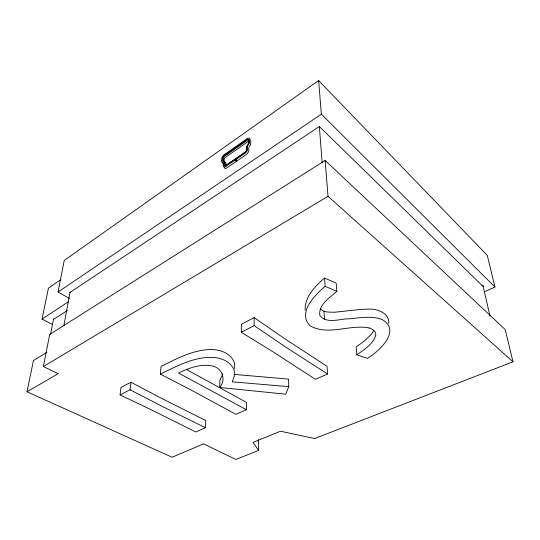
<?xml version="1.0" encoding="UTF-8"?>
<svg xmlns="http://www.w3.org/2000/svg" width="540" height="540" viewBox="0 0 540 540"><rect width="100%" height="100%" fill="white"/><g stroke="black" fill="none" stroke-linecap="round" stroke-linejoin="round"><path stroke-width="0.81" d="M234.448 368.557L234.448 363.069C230.924 352.512 218.626 348.935 208.521 349.576C191.464 350.629 176.026 358.985 161.021 366.451L160.353 374.105L189.925 389.414L235.919 414.308L246.388 409.705L246.436 402.368L186.341 369.428M327.578 373.977L285.66 347.058L254.138 325.627L254.144 317.601L241.394 324.284L241.292 332.269L273.996 352.438L315.421 379.33L327.578 373.977L327.058 366.323L285.431 339.188L254.144 317.601M248.812 147.825L248.798 150.444A3.564 1.735 -51.1 0 1 246.152 154.629L236.574 161.197L236.601 159.833M305.161 310.291C304.54 296.851 315.117 286.207 324.554 278.033L336.191 283.109L336.872 291.357C329.839 297.581 318.364 304.553 319.788 315.32C326.525 324.554 340.355 318.492 349.61 318.789C360.376 317.858 371.878 315.414 382.246 319.626C401.78 330.696 378.769 351.547 367.511 358.358L356.913 354.861L356.157 347.051L364.5 340.956L371.392 334.166L373.653 330.777M236.237 160.083L236.203 161.447L226.807 167.893A3.483 1.674 -52.1 0 1 224.37 167.238M236.135 160.947L235.049 160.036L235.069 159.185L245.309 152.084A1.532 0.743 -51.2 0 0 246.436 150.296L246.463 147.677A2.882 1.391 -50.9 0 1 246.969 145.955L247.354 145.294M236.5 160.691L235.42 159.786L235.433 158.929L245.228 152.186A2.295 1.114 -51.2 0 0 246.692 149.864L246.726 146.914A2.126 1.026 -50.9 0 1 247.104 145.726M225.801 166.253L225.889 163.64A2.794 1.337 -52.2 0 0 225.464 162.594M234.117 374.389L288.529 379.114L288.765 386.66L285.741 394.2L219.679 387.47L219.915 379.931L222.041 375.928L222.595 373.727M224.161 161.784L224.255 159.131A1.478 0.702 -52 0 1 225.349 157.397L248.177 141.5A1.519 0.729 -50.9 0 1 248.731 141.244M205.443 427.721L205.754 420.552L162.986 399.107L130.93 382.232L120.987 387.45L120.076 394.929L153.158 410.711L195.784 431.966L205.443 427.721L162.371 406.478L130.079 389.759L120.076 394.929M130.079 389.759L130.93 382.232M63.902 325.532L70.139 291.722M27 391.77L58.185 373.7L43.382 366.552L49.694 334.456L325.121 160.481L505.217 329.596L513 361.793L314.584 438.568L280.53 431.217L253.044 442.382L258.647 450.401L235.825 459.445L203.573 443.873L172.118 457.232L27 391.77L33.467 360.524L46.946 352.269M69.484 298.445L58.037 291.998L64.233 260.449L318.62 80.555L487.296 255.407L494.937 287.03L484.205 291.857M50.551 334.348L53.595 318.803M52.474 324.56L42.046 319.059L48.445 288.131L60.824 279.619M219.679 387.47C226.739 379.485 221.893 367.16 211.424 365.83C199.996 363.717 188.649 368.246 178.484 373.019L246.388 409.705M247.232 145.496L248.191 143.957A2.268 1.087 -51 0 0 248.677 142.58L248.643 139.556A2.288 1.094 -50.9 0 0 247.469 139.32L223.816 155.858A2.228 1.053 -52 0 0 222.649 157.7L222.487 160.785A2.207 1.046 -52 0 0 222.905 161.507L223.891 161.811A2.066 0.986 -52.2 0 1 224.215 162.493L224.12 165.422A2.248 1.073 -52.1 0 0 225.47 165.78L235.069 159.185M249.143 146.887L249.993 145.537A3.55 1.715 -50.9 0 0 250.756 143.357L250.769 140.69A3.544 1.701 -50.9 0 0 250.425 139.766M324.554 278.033L325.141 286.315C315.131 294.806 296.656 313.227 310.466 326.018C328.691 335.975 349.886 324.061 369.185 327.969M356.913 354.861C363.94 349.522 372.971 344.48 375.692 335.502A14.884 8.35 -5.4 0 0 369.185 327.969M235.373 158.922L225.99 165.382A1.492 0.716 -52.1 0 1 224.951 165.105L225.038 162.5A2.801 1.33 -52.2 0 0 224.613 161.453L223.594 161.136A1.485 0.702 -52 0 1 223.31 160.65L223.405 157.997A1.478 0.702 -52 0 1 224.505 156.256L247.32 140.326A1.519 0.729 -50.9 0 1 248.427 140.549L248.407 143.215A1.525 0.729 -50.9 0 1 248.083 144.146M235.049 160.036L225.653 166.496A3.49 1.667 -52.1 0 1 223.222 165.847L223.317 163.242A1.485 0.709 -52.2 0 0 223.034 162.749L222.257 162.54A3.463 1.64 -52 0 1 221.603 161.393L221.704 158.74A3.449 1.633 -52 0 1 224.262 154.69L247.043 138.746A3.544 1.694 -50.9 0 1 249.629 139.259L249.608 141.919A3.557 1.708 -51 0 1 248.839 144.106L247.995 145.456A1.532 0.743 -50.9 0 0 247.664 146.394L247.644 149.006A3.571 1.728 -51.2 0 1 244.998 153.198L235.42 159.786M58.037 291.998L321.354 114.183L318.62 80.555M70.011 292.437L319.349 126.529L483.206 286.578M42.046 319.059L68.816 301.502M53.467 319.457L67.406 310.446M43.382 366.552L328.03 196.31L325.121 160.481M241.292 332.269L254.138 325.627M160.353 374.105C176.951 366.046 194.366 356.501 213.381 357.433C221.947 357.939 231.431 362.063 234.306 370.751L234.306 376.191L232.288 381.834L288.765 386.66M320.186 308.347C323.17 312.836 329.427 311.945 334.064 312.255C345.863 311.229 357.595 309.305 369.455 309.11C377.791 308.84 389.529 313.335 388.719 323.386M224.174 164.133L223.398 163.924A3.456 1.647 -52 0 1 222.743 162.769M325.141 286.315L336.872 291.357M328.03 196.31L513 361.793M321.354 114.183L494.937 287.03M482.841 284.985L489.962 315.954M319.329 126.333L322.178 163.013M323.966 311.263L324.52 319.336M258.606 439.661L258.647 450.401"/></g></svg>
